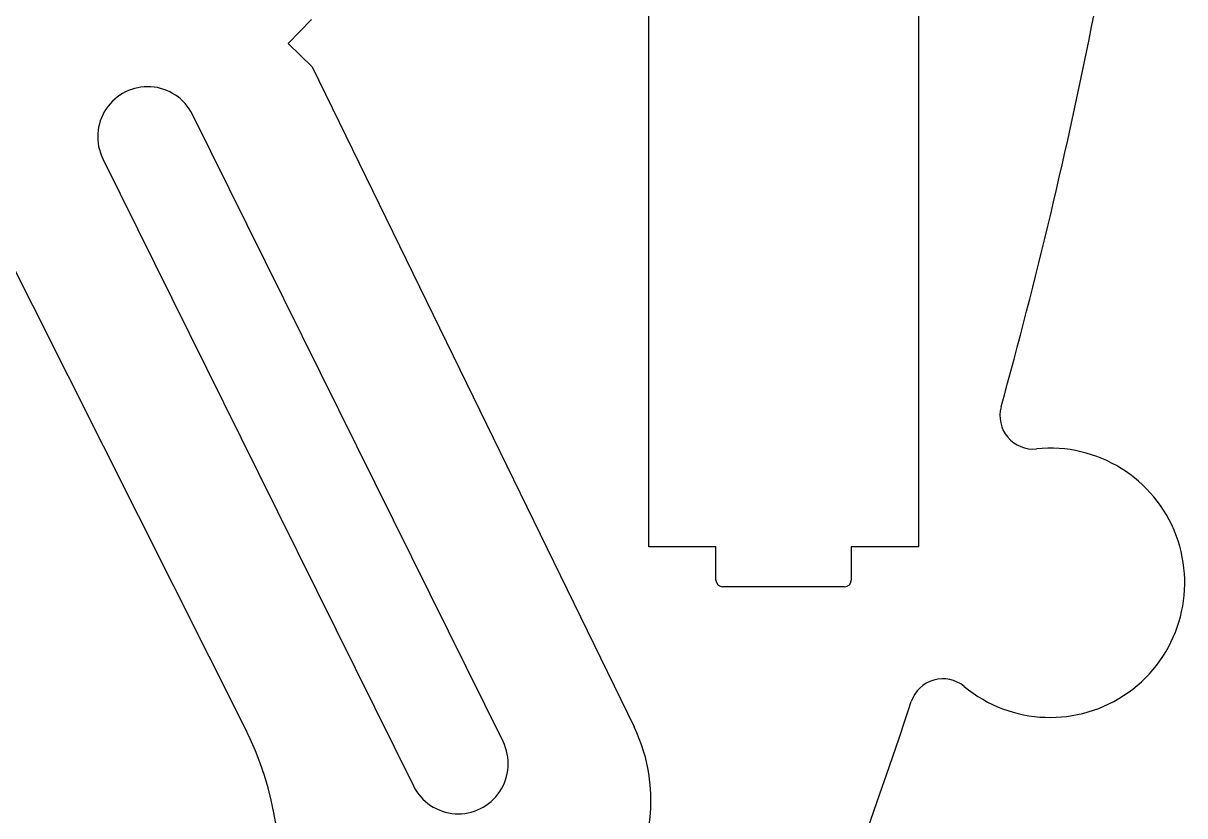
# Model space of a CAD drawing. Extents: x 14 to 1461, y -733 to -10.
# Drawn here: x 692.1 to 866.4, y -248.1 to -129.2 of the extents above; entities that cross this region are included whole.
import ezdxf

# ---------------------------------------------------------------- set-up
doc = ezdxf.new("R2010")
doc.units = 0

msp = doc.modelspace()

# ---------------------------------------------------------------- linework, layer by layer
at = {"layer": 'Cut', "color": 0}
for p, q in [((785.952609, -207.766485), (785.952609, -74.266752)), ((826.452528, -74.266752), (826.452528, -207.766485)), ((725.323797, -234.790195), (649.879677, -84.767425)), ((735.350797, -128.678271), (731.876706, -132.274184)), ((852.411514, -129.770164), (852.79119, -127.857911)), ((852.028081, -131.67698), (852.411514, -129.770164)), ((731.876706, -132.274184), (735.472619, -135.748275)), ((851.640904, -133.578445), (852.028081, -131.67698)), ((851.249991, -135.474644), (851.640904, -133.578445)), ((735.472619, -135.748275), (783.757134, -234.802539)), ((850.855353, -137.365662), (851.249991, -135.474644)), ((850.457002, -139.251584), (850.855353, -137.365662)), ((850.054946, -141.132496), (850.457002, -139.251584)), ((849.649198, -143.008483), (850.054946, -141.132496)), ((764.096693, -237.012964), (717.5051, -142.916317)), ((849.239766, -144.879629), (849.649198, -143.008483)), ((848.826662, -146.74602), (849.239766, -144.879629)), ((848.409896, -148.607742), (848.826662, -146.74602)), ((704.062723, -149.572263), (727.358519, -196.620586)), ((847.989478, -150.464878), (848.409896, -148.607742)), ((847.565419, -152.317515), (847.989478, -150.464878)), ((847.137729, -154.165737), (847.565419, -152.317515)), ((846.706419, -156.00963), (847.137729, -154.165737)), ((846.271498, -157.849279), (846.706419, -156.00963)), ((845.832978, -159.684769), (846.271498, -157.849279)), ((845.390869, -161.516185), (845.832978, -159.684769)), ((844.945181, -163.343613), (845.390869, -161.516185)), ((844.495925, -165.167136), (844.945181, -163.343613)), ((844.043111, -166.986842), (844.495925, -165.167136)), ((843.586749, -168.802814), (844.043111, -166.986842)), ((843.126851, -170.615138), (843.586749, -168.802814)), ((842.663426, -172.423899), (843.126851, -170.615138)), ((842.196484, -174.229183), (842.663426, -172.423899)), ((841.726037, -176.031073), (842.196484, -174.229183)), ((841.252094, -177.829657), (841.726037, -176.031073)), ((840.774666, -179.625018), (841.252094, -177.829657)), ((840.293764, -181.417241), (840.774666, -179.625018)), ((839.809397, -183.206413), (840.293764, -181.417241)), ((839.321577, -184.992618), (839.809397, -183.206413)), ((838.830314, -186.775941), (839.321577, -184.992618)), ((727.358519, -196.620586), (750.654316, -243.668908)), ((796.052588, -207.766485), (785.952609, -207.766485)), ((796.052588, -212.766475), (796.052588, -207.766485)), ((826.452528, -207.766485), (816.352548, -207.766485)), ((816.352548, -207.766485), (816.352548, -212.766475)), ((815.35255, -213.766473), (797.052587, -213.766473)), ((824.894422, -232.375497), (825.350216, -231.003362)), ((824.436657, -233.747268), (824.894422, -232.375497)), ((823.515237, -236.489886), (824.436657, -233.747268)), ((822.585997, -239.23155), (823.515237, -236.489886)), ((821.648977, -241.972595), (822.585997, -239.23155)), ((820.704219, -244.713357), (821.648977, -241.972595)), ((819.751764, -247.454171), (820.704219, -244.713357)), ((818.791652, -250.195372), (819.751764, -247.454171))]:
    msp.add_line(p, q, dxfattribs=at)
for centre, radius, start, end in [((710.783911, -146.244289), 7.499985, 26.342139, 206.342162), ((843.649281, -188.109152), 4.99999, 164.535415, 275.776584), ((846.185648, -213.181135), 20.19996, 230.322513, 95.776584), ((797.052586, -212.766475), 0.999998, 180, 270), ((815.35255, -212.766475), 0.999998, 270, 0), ((830.096351, -232.576288), 4.99999, 50.322513, 161.664183), ((680.654187, -257.253854), 49.9999, 315.987152, 26.697119), ((761.284872, -245.75676), 24.99995, 315.987159, 25.987159), ((757.375505, -240.340937), 7.499985, 206.342136, 26.342154)]:
    msp.add_arc(centre, radius, start, end, dxfattribs=at)

doc.saveas('drawing.dxf')
